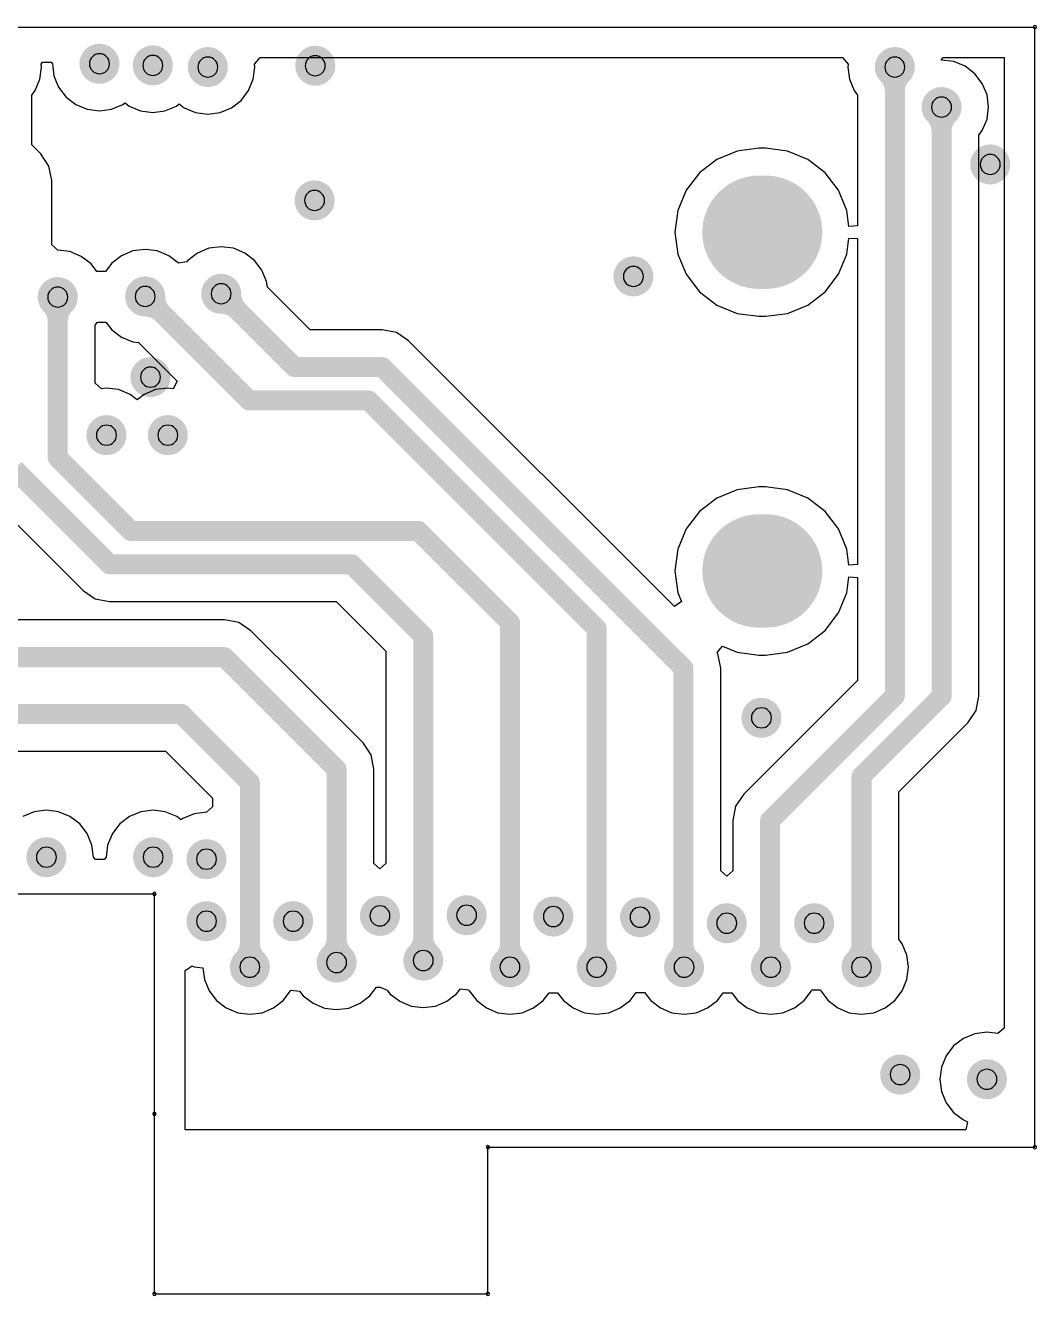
# Model space of a CAD drawing. Header units: inches. Extents: x 32166 to 66782, y 2386 to 7162.
# Drawn here: x 33131.7 to 33359.1, y 3077.3 to 3363 of the extents above; entities that cross this region are included whole.
import ezdxf

# ---------------------------------------------------------------- set-up
doc = ezdxf.new("R2010")
doc.units = ezdxf.units.IN
doc.header["$LTSCALE"] = 0.6431102362
doc.header["$MEASUREMENT"] = 0
for name, color, linetype in [('KEEPOUTLAYER', 6, 'CONTINUOUS'), ('MIDLAYER2', 76, 'CONTINUOUS'), ('MULTILAYER', 9, 'CONTINUOUS')]:
    doc.layers.add(name, color=color, linetype=linetype)

msp = doc.modelspace()

# ---------------------------------------------------------------- linework, layer by layer
at = {"layer": 'KEEPOUTLAYER'}
for p, q in [((32955.2505805763, 3362.669377531243), (33358.75057367633, 3362.669377531243)), ((33358.75057367633, 3110.669386231244), (33358.75057367633, 3362.669377531243)), ((32955.2505805763, 3167.669386531246), (33160.75058867627, 3167.669386531246)), ((33160.75058867627, 3118.169409331245), (33160.75058867627, 3167.669386531246)), ((33160.75058867627, 3077.669376031243), (33160.75058867627, 3118.169409331245)), ((33235.7505910762, 3110.669386231244), (33358.75057367633, 3110.669386231244)), ((33235.7505910762, 3077.669376031243), (33235.7505910762, 3110.669386231244)), ((33160.75058867627, 3077.669376031243), (33235.7505910762, 3077.669376031243))]:
    msp.add_line(p, q, dxfattribs=at)
for centre, radius, start, end in [((33358.75057367616, 3362.669377531243), 0.3749802000675118, 0, 180), ((33358.75057367616, 3362.669377531243), 0.3749802000675118, 0, 180), ((33358.75057367616, 3362.669377531243), 0.3749801999583724, 180, 0), ((33358.75057367616, 3362.669377531243), 0.3749801999583724, 180, 0), ((33160.75058867636, 3167.669386531246), 0.3749801999583724, 0, 180), ((33160.75058867636, 3167.669386531246), 0.3749801999583724, 0, 180), ((33160.75058867636, 3167.669386531246), 0.3749802000675118, 180, 0), ((33160.75058867636, 3167.669386531246), 0.3749802000675118, 180, 0), ((33160.75058867636, 3118.169409331245), 0.3749801999583724, 0, 180), ((33160.75058867636, 3118.169409331245), 0.3749801999583724, 0, 180), ((33160.75058867636, 3118.169409331245), 0.3749802000675118, 180, 0), ((33160.75058867636, 3118.169409331245), 0.3749802000675118, 180, 0), ((33235.75059107629, 3110.669386231244), 0.3749801999583724, 0, 180), ((33235.75059107629, 3110.669386231244), 0.3749801999583724, 0, 180), ((33235.75059107629, 3110.669386231244), 0.3749802000675118, 180, 0), ((33235.75059107629, 3110.669386231244), 0.3749802000675118, 180, 0), ((33358.75057367616, 3110.669386231244), 0.3749802000675118, 0, 180), ((33358.75057367616, 3110.669386231244), 0.3749802000675118, 0, 180), ((33358.75057367616, 3110.669386231244), 0.3749801999583724, 180, 0), ((33358.75057367616, 3110.669386231244), 0.3749801999583724, 180, 0), ((33160.75058867636, 3077.669376031243), 0.3749801999583724, 0, 180), ((33160.75058867636, 3077.669376031243), 0.3749801999583724, 0, 180), ((33160.75058867636, 3077.669376031243), 0.3749802000675118, 180, 0), ((33160.75058867636, 3077.669376031243), 0.3749802000675118, 180, 0), ((33235.75059107629, 3077.669376031243), 0.3749801999583724, 0, 180), ((33235.75059107629, 3077.669376031243), 0.3749801999583724, 0, 180), ((33235.75059107629, 3077.669376031243), 0.3749802000675118, 180, 0), ((33235.75059107629, 3077.669376031243), 0.3749802000675118, 180, 0)]:
    msp.add_arc(centre, radius, start, end, dxfattribs=at)
at = {"layer": 'MIDLAYER2'}
for p, q in [((33135.25052537623, 3354.354852631242), (33135.5934634763, 3354.74591103125)), ((33135.5934634763, 3354.74591103125), (33137.4985396763, 3354.74591103125)), ((33137.4985396763, 3354.74591103125), (33137.78486117624, 3354.419394031249)), ((33183.2504293762, 3354.354852631242), (33184.50651017625, 3355.787145931243)), ((33184.50651017625, 3355.787145931243), (33315.49347197628, 3355.787145931243)), ((33315.49347197628, 3355.787145931243), (33316.74955277624, 3354.354852631242)), ((33337.7506156763, 3355.37856153125), (33338.1089080763, 3355.787145931243)), ((33337.7506156763, 3355.259956231248), (33337.7506156763, 3355.37856153125)), ((33340.49160587627, 3354.899073031238), (33337.7506156763, 3355.259956231248)), ((33338.1089080763, 3355.787145931243), (33351.86834207625, 3355.787145931243)), ((33343.04586797635, 3353.841074131245), (33340.49160587627, 3354.899073031238)), ((33351.86834207625, 3355.787145931243), (33351.86834207625, 3137.488814431252)), ((33134.97993917632, 3350.927986231249), (33135.34082237622, 3353.66901453124)), ((33135.34082237622, 3353.66901453124), (33135.25052537623, 3354.354852631242)), ((33137.78486117624, 3354.419394031249), (33138.14574437623, 3351.678403831242)), ((33182.97984317628, 3350.927986231249), (33183.34072637636, 3353.66901453124)), ((33183.34072637636, 3353.66901453124), (33183.2504293762, 3354.354852631242)), ((33316.74955277624, 3354.354852631242), (33316.65925577634, 3353.66901453124)), ((33316.65925577634, 3353.66901453124), (33317.02013897633, 3350.927986231249)), ((33345.23924687626, 3352.158044731246), (33343.04586797635, 3353.841074131245)), ((33346.92227627627, 3349.964665831243), (33345.23924687626, 3352.158044731246)), ((33133.92194027625, 3348.373724131246), (33134.97993917632, 3350.927986231249)), ((33138.14574437623, 3351.678403831242), (33139.2037432763, 3349.124141731239)), ((33139.2037432763, 3349.124141731239), (33140.88677267622, 3346.930762831247)), ((33181.92184427621, 3348.373724131246), (33182.97984317628, 3350.927986231249)), ((33317.02013897633, 3350.927986231249), (33318.07813787631, 3348.373724131246)), ((33347.98027517634, 3347.410403731241), (33346.92227627627, 3349.964665831243)), ((33133.1618452763, 3347.383162231252), (33133.92194027625, 3348.373724131246)), ((33133.1618452763, 3336.153606331247), (33133.1618452763, 3347.383162231252)), ((33140.88677267622, 3346.930762831247), (33143.08015157622, 3345.247733431248)), ((33178.04543597629, 3344.497315831244), (33180.2388148762, 3346.180345231243)), ((33180.2388148762, 3346.180345231243), (33181.92184427621, 3348.373724131246)), ((33318.07813787631, 3348.373724131246), (33318.83899487621, 3347.382133531244)), ((33318.83899487621, 3347.382133531244), (33318.83899487621, 3317.947597531243)), ((33348.34115837624, 3344.669375431249), (33347.98027517634, 3347.410403731241)), ((33143.08015157622, 3345.247733431248), (33145.6344136763, 3344.189734531245)), ((33145.6344136763, 3344.189734531245), (33148.37544197629, 3343.828851331245)), ((33148.37544197629, 3343.828851331245), (33151.11647027628, 3344.189734531245)), ((33151.11647027628, 3344.189734531245), (33153.67073237636, 3345.247733431248)), ((33153.67073237636, 3345.247733431248), (33154.1311708762, 3345.601034731249)), ((33154.1311708762, 3345.601034731249), (33155.08016567624, 3344.872829431248)), ((33155.08016567624, 3344.872829431248), (33157.63442777632, 3343.814830531244)), ((33157.63442777632, 3343.814830531244), (33160.37545607631, 3343.453947331245)), ((33160.37545607631, 3343.453947331245), (33163.11648437622, 3343.814830531244)), ((33163.11648437622, 3343.814830531244), (33165.67074647629, 3344.872829431248)), ((33165.67074647629, 3344.872829431248), (33166.31810357625, 3345.369577231244)), ((33166.31810357625, 3345.369577231244), (33167.45485517623, 3344.497315831244)), ((33167.45485517623, 3344.497315831244), (33170.00911727631, 3343.439316931252)), ((33170.00911727631, 3343.439316931252), (33172.75014557622, 3343.078433731242)), ((33172.75014557622, 3343.078433731242), (33175.49117387621, 3343.439316931252)), ((33175.49117387621, 3343.439316931252), (33178.04543597629, 3344.497315831244)), ((33347.98027517634, 3341.928347131246), (33348.34115837624, 3344.669375431249)), ((33346.92227627627, 3339.374085031244), (33347.98027517634, 3341.928347131246)), ((33346.16218127633, 3338.38352313125), (33346.92227627627, 3339.374085031244)), ((33346.16218127633, 3212.112846031245), (33346.16218127633, 3338.38352313125)), ((33135.19851887627, 3334.116932731244), (33133.1618452763, 3336.153606331247)), ((33291.80411117628, 3334.779644131244), (33287.24296967626, 3332.890341331246)), ((33296.69885627637, 3335.424029431246), (33291.80411117628, 3334.779644131244)), ((33298.19885327626, 3335.424029431246), (33296.69885627637, 3335.424029431246)), ((33303.09359837625, 3334.779644131244), (33298.19885327626, 3335.424029431246)), ((33307.65473987627, 3332.890341331246), (33303.09359837625, 3334.779644131244)), ((33137.02190867627, 3331.388020231241), (33135.19851887627, 3334.116932731244)), ((33287.24296967626, 3332.890341331246), (33283.32621347627, 3329.884899031245)), ((33311.57149607626, 3329.884899031245), (33307.65473987627, 3332.890341331246)), ((33137.66221727634, 3328.169027431251), (33137.02190867627, 3331.388020231241)), ((33283.32621347627, 3329.884899031245), (33280.3207711763, 3325.968142831241)), ((33314.57693837632, 3325.968142831241), (33311.57149607626, 3329.884899031245)), ((33137.66221727634, 3313.683712231252), (33137.66221727634, 3328.169027431251)), ((33280.3207711763, 3325.968142831241), (33278.43146837627, 3321.407001331247)), ((33316.46624117626, 3321.407001331247), (33314.57693837632, 3325.968142831241)), ((33278.43146837627, 3321.407001331247), (33277.78708307625, 3316.512256231248)), ((33316.93807157632, 3317.823010531249), (33316.46624117626, 3321.407001331247)), ((33318.83899487621, 3317.947597531243), (33316.93807157632, 3317.823010531249)), ((33277.78708307625, 3316.512256231248), (33278.43146837627, 3311.61751113125)), ((33316.46624117626, 3311.61751113125), (33316.93807157632, 3315.201501931248)), ((33316.93807157632, 3315.201501931248), (33318.83899487621, 3315.076914931242)), ((33318.83899487621, 3315.076914931242), (33318.83899487621, 3241.74759753125)), ((33139.00063217626, 3312.509965531242), (33137.66221727634, 3313.683712231252)), ((33141.74162237622, 3312.149082331243), (33139.00063217626, 3312.509965531242)), ((33144.2958844763, 3311.091083431251), (33141.74162237622, 3312.149082331243)), ((33155.90956457628, 3312.29908203125), (33153.35530247629, 3311.241083131246)), ((33158.65059287627, 3312.659965231249), (33155.90956457628, 3312.29908203125)), ((33161.39162117626, 3312.29908203125), (33158.65059287627, 3312.659965231249)), ((33163.94588327625, 3311.241083131246), (33161.39162117626, 3312.29908203125)), ((33173.00911127627, 3312.898814131253), (33170.45484917628, 3311.84081523125)), ((33175.75013957626, 3313.259697331241), (33173.00911127627, 3312.898814131253)), ((33178.49116787625, 3312.898814131253), (33175.75013957626, 3313.259697331241)), ((33181.04542997633, 3311.84081523125), (33178.49116787625, 3312.898814131253)), ((33146.4892633763, 3309.408054031241), (33144.2958844763, 3311.091083431251)), ((33147.81552437631, 3307.679609431247), (33146.4892633763, 3309.408054031241)), ((33151.16192357628, 3309.558053731247), (33149.72056247628, 3307.679609431247)), ((33153.35530247629, 3311.241083131246), (33151.16192357628, 3309.558053731247)), ((33166.11670697634, 3309.575389231244), (33163.94588327625, 3311.241083131246)), ((33168.00536207633, 3309.824029831254), (33166.11670697634, 3309.575389231244)), ((33168.26147027636, 3310.15778583125), (33168.00536207633, 3309.824029831254)), ((33170.45484917628, 3311.84081523125), (33168.26147027636, 3310.15778583125)), ((33183.23880887625, 3310.15778583125), (33181.04542997633, 3311.84081523125)), ((33184.92183827626, 3307.964406931247), (33183.23880887625, 3310.15778583125)), ((33278.43146837627, 3311.61751113125), (33280.3207711763, 3307.056369631244)), ((33314.57693837632, 3307.056369631244), (33316.46624117626, 3311.61751113125)), ((33149.72056247628, 3307.679609431247), (33147.81552437631, 3307.679609431247)), ((33185.97983717624, 3305.410144831245), (33184.92183827626, 3307.964406931247)), ((33280.3207711763, 3307.056369631244), (33283.32621347627, 3303.13961343124)), ((33311.57149607626, 3303.13961343124), (33314.57693837632, 3307.056369631244)), ((33186.14282897629, 3304.172237731249), (33185.97983717624, 3305.410144831245)), ((33195.73408487628, 3294.580981831243), (33186.14282897629, 3304.172237731249)), ((33283.32621347627, 3303.13961343124), (33287.24296967626, 3300.134171131251)), ((33307.65473987627, 3300.134171131251), (33311.57149607626, 3303.13961343124)), ((33287.24296967626, 3300.134171131251), (33291.80411117628, 3298.244868331252)), ((33291.80411117628, 3298.244868331252), (33296.69885627637, 3297.60048303125)), ((33296.69885627637, 3297.60048303125), (33298.19885327626, 3297.60048303125)), ((33298.19885327626, 3297.60048303125), (33303.09359837625, 3298.244868331252)), ((33303.09359837625, 3298.244868331252), (33307.65473987627, 3300.134171131251)), ((33147.41219777628, 3295.633532431244), (33147.93062447631, 3296.309159731247)), ((33147.41219777628, 3282.570490231245), (33147.41219777628, 3295.633532431244)), ((33147.93062447631, 3296.309159731247), (33149.83566257628, 3296.309159731247)), ((33149.83566257628, 3296.309159731247), (33151.16192357628, 3294.580715131242)), ((33151.16192357628, 3294.580715131242), (33153.35530247629, 3292.897685731243)), ((33153.35530247629, 3292.897685731243), (33155.90956457628, 3291.83968683125)), ((33155.90956457628, 3291.83968683125), (33157.14747167625, 3291.67669503125)), ((33211.96369427619, 3294.580981831243), (33195.73408487628, 3294.580981831243)), ((33215.18268707624, 3293.940673231244), (33211.96369427619, 3294.580981831243)), ((33217.91159957626, 3292.117283431251), (33215.18268707624, 3293.940673231244)), ((33277.68032687631, 3232.348556131246), (33217.91159957626, 3292.117283431251)), ((33157.14747167625, 3291.67669503125), (33165.81705047623, 3283.007116231251)), ((33148.8444910763, 3281.314409431254), (33147.41219777628, 3282.570490231245)), ((33149.95053407628, 3281.46002763125), (33148.8444910763, 3281.314409431254)), ((33152.69156237627, 3281.09914443124), (33149.95053407628, 3281.46002763125)), ((33155.24582447626, 3280.041145531248), (33152.69156237627, 3281.09914443124)), ((33161.00913527628, 3281.09887773125), (33158.45487317628, 3280.040878831247)), ((33163.75016357635, 3281.45976093125), (33161.00913527628, 3281.09887773125)), ((33164.97446897622, 3281.298559831243), (33163.75016357635, 3281.45976093125)), ((33165.81705047623, 3283.007116231251), (33164.97446897622, 3281.298559831243)), ((33156.85052027631, 3278.809829731248), (33155.24582447626, 3280.041145531248)), ((33158.45487317628, 3280.040878831247), (33156.85052027631, 3278.809829731248)), ((33291.80411117628, 3258.57964413125), (33287.24296967626, 3256.690341331241)), ((33296.69885627637, 3259.224029431241), (33291.80411117628, 3258.57964413125)), ((33298.19885327626, 3259.224029431241), (33296.69885627637, 3259.224029431241)), ((33303.09359837625, 3258.57964413125), (33298.19885327626, 3259.224029431241)), ((33307.65473987627, 3256.690341331241), (33303.09359837625, 3258.57964413125)), ((33123.30270827622, 3257.27144253125), (33144.69368657626, 3235.880464231241)), ((33287.24296967626, 3256.690341331241), (33283.32621347627, 3253.684899031252)), ((33311.57149607626, 3253.684899031252), (33307.65473987627, 3256.690341331241)), ((33283.32621347627, 3253.684899031252), (33280.3207711763, 3249.768142831248)), ((33314.57693837632, 3249.768142831248), (33311.57149607626, 3253.684899031252)), ((33280.3207711763, 3249.768142831248), (33278.43146837627, 3245.207001331253)), ((33316.46624117626, 3245.207001331253), (33314.57693837632, 3249.768142831248)), ((33278.43146837627, 3245.207001331253), (33277.78708307625, 3240.312256231244)), ((33316.93807157632, 3241.623010531244), (33316.46624117626, 3245.207001331253)), ((33318.83899487621, 3241.74759753125), (33316.93807157632, 3241.623010531244)), ((33277.78708307625, 3240.312256231244), (33278.43146837627, 3235.417511131245)), ((33316.46624117626, 3235.417511131245), (33316.93807157632, 3239.001501931243)), ((33316.93807157632, 3239.001501931243), (33318.83899487621, 3238.876914931248)), ((33318.83899487621, 3238.876914931248), (33318.83899487621, 3215.703618631249)), ((33144.69368657626, 3235.880464231241), (33147.42259907629, 3234.057074431248)), ((33278.43146837627, 3235.417511131245), (33279.26429627623, 3233.406936031248)), ((33314.57693837632, 3230.85636963125), (33316.46624117626, 3235.417511131245)), ((33147.42259907629, 3234.057074431248), (33150.64159187624, 3233.416765831249)), ((33150.64159187624, 3233.416765831249), (33201.60693317628, 3233.416765831249)), ((33201.60693317628, 3233.416765831249), (33212.78897837624, 3222.23472063125)), ((33279.26429627623, 3233.406936031248), (33277.68032687631, 3232.348556131246)), ((33176.50059527632, 3229.330998031246), (33049.48479647628, 3229.330998031246)), ((33179.71958807619, 3228.690689431247), (33176.50059527632, 3229.330998031246)), ((33311.57149607626, 3226.939613431246), (33314.57693837632, 3230.85636963125)), ((33182.44850057622, 3226.867299631243), (33179.71958807619, 3228.690689431247)), ((33193.96784507619, 3215.347955131247), (33182.44850057622, 3226.867299631243)), ((33307.65473987627, 3223.934171131246), (33311.57149607626, 3226.939613431246)), ((33287.27352587634, 3221.948322931245), (33288.48205787624, 3223.420926031251)), ((33288.48205787624, 3223.420926031251), (33291.80411117628, 3222.044868331248)), ((33303.09359837625, 3222.044868331248), (33307.65473987627, 3223.934171131246)), ((33212.78897837624, 3222.23472063125), (33212.78897837624, 3174.483723931249)), ((33287.47187447626, 3221.651485831246), (33287.27352587634, 3221.948322931245)), ((33288.11218307623, 3218.432493031245), (33287.47187447626, 3221.651485831246)), ((33291.80411117628, 3222.044868331248), (33296.69885627637, 3221.400483031246)), ((33296.69885627637, 3221.400483031246), (33298.19885327626, 3221.400483031246)), ((33298.19885327626, 3221.400483031246), (33303.09359837625, 3222.044868331248)), ((33288.11218307623, 3172.833689131248), (33288.11218307623, 3218.432493031245)), ((33207.64848827628, 3201.667311931245), (33193.96784507619, 3215.347955131247)), ((33318.83899487621, 3215.703618631249), (33293.25263507626, 3190.117258831249)), ((33345.52187267635, 3208.893853231244), (33346.16218127633, 3212.112846031245)), ((33328.16145527621, 3190.627913131249), (33343.69848287626, 3206.164940731252)), ((33343.69848287626, 3206.164940731252), (33345.52187267635, 3208.893853231244)), ((33209.47187807629, 3198.938399431243), (33207.64848827628, 3201.667311931245)), ((33033.25053887624, 3199.757816131243), (33163.26633167624, 3199.757816131243)), ((33163.26633167624, 3199.757816131243), (33173.78894207632, 3189.235205731244)), ((33210.11218667626, 3195.719406631253), (33209.47187807629, 3198.938399431243)), ((33210.11218667626, 3174.483762031245), (33210.11218667626, 3195.719406631253)), ((33173.78894207632, 3189.235205731244), (33173.78894207632, 3187.234041331243)), ((33293.25263507626, 3190.117258831249), (33291.42924527634, 3187.388346331247)), ((33328.16145527621, 3157.455271831246), (33328.16145527621, 3190.627913131249)), ((33133.70918987624, 3186.149067631241), (33131.15492777633, 3185.091068731248)), ((33136.45021817623, 3186.509950831251), (33133.70918987624, 3186.149067631241)), ((33139.19124647631, 3186.149067631241), (33136.45021817623, 3186.509950831251)), ((33141.7455085763, 3185.091068731248), (33139.19124647631, 3186.149067631241)), ((33157.70914187631, 3186.149067631241), (33155.15487977623, 3185.091068731248)), ((33160.4501701763, 3186.509950831251), (33157.70914187631, 3186.149067631241)), ((33163.1911984762, 3186.149067631241), (33160.4501701763, 3186.509950831251)), ((33165.74546057628, 3185.091068731248), (33163.1911984762, 3186.149067631241)), ((33173.78894207632, 3187.234041331243), (33172.45010807626, 3186.059951731253)), ((33291.42924527634, 3187.388346331247), (33290.78893667619, 3184.169353531246)), ((33143.9388874763, 3183.408039331249), (33141.7455085763, 3185.091068731248)), ((33145.62191687631, 3181.214660431246), (33143.9388874763, 3183.408039331249)), ((33152.96150087631, 3183.408039331249), (33151.2784714763, 3181.214660431246)), ((33155.15487977623, 3185.091068731248), (33152.96150087631, 3183.408039331249)), ((33166.74337577627, 3184.325334931245), (33165.74546057628, 3185.091068731248)), ((33167.15485577622, 3184.641069631251), (33166.74337577627, 3184.325334931245)), ((33169.7091178763, 3185.699068531243), (33167.15485577622, 3184.641069631251)), ((33172.45010807626, 3186.059951731253), (33169.7091178763, 3185.699068531243)), ((33290.78893667619, 3184.169353531246), (33290.78893667619, 3172.833612931247)), ((33146.67991577629, 3178.660398331243), (33145.62191687631, 3181.214660431246)), ((33151.2784714763, 3181.214660431246), (33150.22047257623, 3178.660398331243)), ((33147.04079897628, 3175.919408131247), (33146.67991577629, 3178.660398331243)), ((33150.22047257623, 3178.660398331243), (33149.85958937625, 3175.919408131247)), ((33147.49765607627, 3175.398428731251), (33147.04079897628, 3175.919408131247)), ((33149.40273227626, 3175.398428731251), (33147.49765607627, 3175.398428731251)), ((33149.85958937625, 3175.919408131247), (33149.40273227626, 3175.398428731251)), ((33211.45060157627, 3173.310015331246), (33210.11218667626, 3174.483762031245)), ((33212.78897837624, 3174.483723931249), (33211.45060157627, 3173.310015331246)), ((33289.45059797624, 3171.65994243125), (33288.11218307623, 3172.833689131248)), ((33290.78893667619, 3172.833612931247), (33289.45059797624, 3171.65994243125)), ((33328.92155027625, 3156.464709931241), (33328.16145527621, 3157.455271831246)), ((33329.97954917631, 3153.910447831249), (33328.92155027625, 3156.464709931241)), ((33330.3404323763, 3151.169419531247), (33329.97954917631, 3153.910447831249)), ((33167.63282027627, 3150.43542303124), (33169.21678967628, 3151.493802931253)), ((33167.63282027627, 3114.551623831247), (33167.63282027627, 3150.43542303124)), ((33169.21678967628, 3151.493802931253), (33169.70953697626, 3151.289701231255)), ((33169.70953697626, 3151.289701231255), (33171.62733857633, 3151.037212531248)), ((33171.62733857633, 3151.037212531248), (33171.97081007627, 3148.428353131249)), ((33329.97954917631, 3148.428391231244), (33330.3404323763, 3151.169419531247)), ((33171.97081007627, 3148.428353131249), (33173.02880897634, 3145.874091031246)), ((33209.18925227629, 3144.730710031256), (33210.67069457625, 3146.661389431241)), ((33210.67069457625, 3146.661389431241), (33211.50649427631, 3146.661389431241)), ((33211.50649427631, 3146.661389431241), (33213.07389017627, 3146.012165431252)), ((33228.68921327634, 3145.180709131253), (33229.5601792763, 3146.315784331246)), ((33229.5601792763, 3146.315784331246), (33231.44891057626, 3146.06710563124)), ((33328.92155027625, 3145.874129131242), (33329.97954917631, 3148.428391231244)), ((33173.02880897634, 3145.874091031246), (33174.71183837626, 3143.680712131243)), ((33174.71183837626, 3143.680712131243), (33176.90521727627, 3141.997682731244)), ((33187.49579807632, 3141.997682731244), (33189.68917697624, 3143.680712131243)), ((33189.68917697624, 3143.680712131243), (33191.37216827631, 3145.874052931251)), ((33191.37216827631, 3145.874052931251), (33191.37220637625, 3145.874014831244)), ((33191.37220637625, 3145.874091031246), (33191.48761127629, 3145.978866031246)), ((33191.37220637625, 3145.874014831244), (33191.37220637625, 3145.874091031246)), ((33191.48761127629, 3145.978866031246), (33193.38499127627, 3145.80836853125)), ((33193.38499127627, 3145.80836853125), (33194.21191367631, 3144.730710031256)), ((33194.21191367631, 3144.730710031256), (33196.40529257623, 3143.047680631245)), ((33206.99587337628, 3143.047680631245), (33209.18925227629, 3144.730710031256)), ((33213.07389017627, 3146.012165431252), (33213.71187467628, 3145.180709131253)), ((33213.71187467628, 3145.180709131253), (33215.90525357619, 3143.497679731243)), ((33215.90525357619, 3143.497679731243), (33218.45951567627, 3142.439680831239)), ((33223.94157227634, 3142.439680831239), (33226.49583437625, 3143.497679731243)), ((33226.49583437625, 3143.497679731243), (33228.68921327634, 3145.180709131253)), ((33231.44891057626, 3146.06710563124), (33231.52884437626, 3145.874091031246)), ((33231.52884437626, 3145.874091031246), (33233.21187377627, 3143.680712131243)), ((33233.21187377627, 3143.680712131243), (33235.40525267628, 3141.997682731244)), ((33245.99583347624, 3141.997682731244), (33248.18921237633, 3143.680712131243)), ((33248.18921237633, 3143.680712131243), (33249.49809977624, 3145.386487231246)), ((33249.49809977624, 3145.386487231246), (33251.40309977627, 3145.386487231246)), ((33251.40309977627, 3145.386487231246), (33252.71198717626, 3143.680712131243)), ((33252.71198717626, 3143.680712131243), (33254.90536607627, 3141.997682731244)), ((33265.49594687623, 3141.997682731244), (33267.68932577632, 3143.680712131243)), ((33267.68932577632, 3143.680712131243), (33269.07307967633, 3145.484061331246)), ((33269.07307967633, 3145.484061331246), (33270.9781177763, 3145.484061331246)), ((33270.9781177763, 3145.484061331246), (33272.36187167631, 3143.680712131243)), ((33272.36187167631, 3143.680712131243), (33274.55525057622, 3141.997682731244)), ((33285.14583137628, 3141.997682731244), (33287.33921027628, 3143.680712131243)), ((33287.33921027628, 3143.680712131243), (33288.64802147631, 3145.386411031244)), ((33288.64802147631, 3145.386411031244), (33290.55305957628, 3145.386411031244)), ((33290.55305957628, 3145.386411031244), (33291.8618707763, 3143.680712131243)), ((33291.8618707763, 3143.680712131243), (33294.05524967622, 3141.997682731244)), ((33304.64583047627, 3141.997682731244), (33306.83920937627, 3143.680712131243)), ((33306.83920937627, 3143.680712131243), (33308.5222387762, 3145.874091031246)), ((33308.5222387762, 3145.874091031246), (33308.5976767762, 3146.056247131253)), ((33308.5976767762, 3146.056247131253), (33310.50271487625, 3146.056247131253)), ((33310.50271487625, 3146.056247131253), (33310.57815287625, 3145.874129131242)), ((33310.57815287625, 3145.874129131242), (33312.26118227626, 3143.680750231249)), ((33312.26118227626, 3143.680750231249), (33314.45456117627, 3141.99772083125)), ((33325.04514197623, 3141.99772083125), (33327.23852087632, 3143.680750231249)), ((33327.23852087632, 3143.680750231249), (33328.92155027625, 3145.874129131242)), ((33176.90521727627, 3141.997682731244), (33179.45947937617, 3140.939683831251)), ((33179.45947937617, 3140.939683831251), (33182.20050767625, 3140.578800631241)), ((33182.20050767625, 3140.578800631241), (33184.94153597624, 3140.939683831251)), ((33184.94153597624, 3140.939683831251), (33187.49579807632, 3141.997682731244)), ((33196.40529257623, 3143.047680631245), (33198.95955467631, 3141.989681731242)), ((33198.95955467631, 3141.989681731242), (33201.7005829763, 3141.628798531243)), ((33201.7005829763, 3141.628798531243), (33204.4416112762, 3141.989681731242)), ((33204.4416112762, 3141.989681731242), (33206.99587337628, 3143.047680631245)), ((33218.45951567627, 3142.439680831239), (33221.20054397627, 3142.078797631251)), ((33221.20054397627, 3142.078797631251), (33223.94157227634, 3142.439680831239)), ((33235.40525267628, 3141.997682731244), (33237.95951477627, 3140.939683831251)), ((33237.95951477627, 3140.939683831251), (33240.70054307617, 3140.578800631241)), ((33240.70054307617, 3140.578800631241), (33243.44157137625, 3140.939683831251)), ((33243.44157137625, 3140.939683831251), (33245.99583347624, 3141.997682731244)), ((33254.90536607627, 3141.997682731244), (33257.45962817626, 3140.939683831251)), ((33257.45962817626, 3140.939683831251), (33260.20065647634, 3140.578800631241)), ((33260.20065647634, 3140.578800631241), (33262.94168477624, 3140.939683831251)), ((33262.94168477624, 3140.939683831251), (33265.49594687623, 3141.997682731244)), ((33274.55525057622, 3141.997682731244), (33277.1095126763, 3140.939683831251)), ((33277.1095126763, 3140.939683831251), (33279.85054097629, 3140.578800631241)), ((33279.85054097629, 3140.578800631241), (33282.5915692762, 3140.939683831251)), ((33282.5915692762, 3140.939683831251), (33285.14583137628, 3141.997682731244)), ((33294.05524967622, 3141.997682731244), (33296.6095117763, 3140.939683831251)), ((33296.6095117763, 3140.939683831251), (33299.35054007629, 3140.578800631241)), ((33299.35054007629, 3140.578800631241), (33302.09156837637, 3140.939683831251)), ((33302.09156837637, 3140.939683831251), (33304.64583047627, 3141.997682731244)), ((33314.45456117627, 3141.99772083125), (33317.00882327626, 3140.939721931247)), ((33317.00882327626, 3140.939721931247), (33319.74985157625, 3140.578838731248)), ((33319.74985157625, 3140.578838731248), (33322.49087987624, 3140.939721931247)), ((33322.49087987624, 3140.939721931247), (33325.04514197623, 3141.99772083125)), ((33342.65530487624, 3135.141092431249), (33340.46192597632, 3133.45806303125)), ((33345.20956697631, 3136.199091331253), (33342.65530487624, 3135.141092431249)), ((33347.95059527631, 3136.559974531241), (33345.20956697631, 3136.199091331253)), ((33350.43604877622, 3136.23273363125), (33347.95059527631, 3136.559974531241)), ((33351.86834207625, 3137.488814431252), (33350.43604877622, 3136.23273363125)), ((33340.46192597632, 3133.45806303125), (33338.77889657631, 3131.264684131247)), ((33338.77889657631, 3131.264684131247), (33337.72089767624, 3128.710422031245)), ((33337.72089767624, 3128.710422031245), (33337.36001447625, 3125.969393731242)), ((33337.36001447625, 3125.969393731242), (33337.72089767624, 3123.22836543125)), ((33337.72089767624, 3123.22836543125), (33338.77889657631, 3120.674103331248)), ((33338.77889657631, 3120.674103331248), (33340.46192597632, 3118.480724431245)), ((33340.46192597632, 3118.480724431245), (33342.65530487624, 3116.797695031246)), ((33342.65530487624, 3116.797695031246), (33343.56707597625, 3116.420047831247)), ((33343.56707597625, 3116.420047831247), (33343.19544857626, 3114.551623831247)), ((33343.19544857626, 3114.551623831247), (33167.63282027627, 3114.551623831247))]:
    msp.add_line(p, q, dxfattribs=at)
for points, const_width in [([(33146.12544647633, 3354.419432131255, 1), (33150.62543747626, 3354.419432131255, 1)], 4.499991), ([(33158.12546057626, 3354.044528131244, 1), (33162.62545157628, 3354.044528131244, 1)], 4.499991), ([(33170.50015007625, 3353.66901453124, 1), (33175.00014107627, 3353.66901453124, 1)], 4.499991), ([(33194.6505970763, 3353.96939493124, 1), (33199.15058807623, 3353.96939493124, 1)], 4.499991), ([(33324.99984107626, 3353.66901453124, 1), (33329.49983207628, 3353.66901453124, 1)], 4.499991), ([(33326.12561987625, 3353.668252531244, 1), (33328.37557727627, 3353.668252531244, 1)], 2.2499955), ([(33324.53387807626, 3352.078034731248, 1), (33326.78383547629, 3352.078034731248, 1)], 2.2499955), ([(33327.71583767633, 3352.078034731248, 1), (33329.96579507627, 3352.078034731248, 1)], 2.2499955), ([(33326.12561987625, 3348.238888231246, 1), (33328.37557727627, 3348.238888231246, 1)], 2.2499955), ([(33326.12561987625, 3348.235192531241, 1), (33328.37557727627, 3348.235192531241, 1)], 2.2499955), ([(33335.50058207631, 3344.669375431249, 1), (33340.00057307624, 3344.669375431249, 1)], 4.499991), ([(33336.62559887626, 3344.669375431249, 1), (33338.87555627629, 3344.669375431249, 1)], 2.2499955), ([(33335.03461907623, 3343.078395631246, 1), (33337.28457647634, 3343.078395631246, 1)], 2.2499955), ([(33338.21657867621, 3343.078395631246, 1), (33340.46653607624, 3343.078395631246, 1)], 2.2499955), ([(33336.62559887626, 3339.237420331245, 1), (33338.87555627629, 3339.237420331245, 1)], 2.2499955), ([(33336.62559887626, 3339.237420331245, 1), (33338.87555627629, 3339.237420331245, 1)], 2.2499955), ([(33346.45059827624, 3331.769401231251, 1), (33350.95058927635, 3331.769401231251, 1)], 4.499991), ([(33296.69885627637, 3310.137249931244, 1), (33296.69885627637, 3322.887262531242, 1)], 12.7499745), ([(33298.19885327626, 3310.137249931244, 1), (33298.19885327626, 3322.887262531242, 1)], 12.7499745), ([(33194.50059737634, 3323.669379331246, 1), (33199.00058837627, 3323.669379331246, 1)], 4.499991), ([(33266.20060637622, 3306.569375431247, 1), (33270.70059737632, 3306.569375431247, 1)], 4.499991), ([(33136.75059857635, 3301.919384731244, 1), (33141.25058957628, 3301.919384731244, 1)], 4.499991), ([(33156.40059737631, 3302.06938443125, 1), (33160.90058837624, 3302.06938443125, 1)], 4.499991), ([(33173.50014407629, 3302.669116531253, 1), (33178.00013507631, 3302.669116531253, 1)], 4.499991), ([(33137.8756153763, 3301.919384731244, 1), (33140.12557277633, 3301.919384731244, 1)], 2.2499955), ([(33157.52561417626, 3302.06938443125, 1), (33159.77557157628, 3302.06938443125, 1)], 2.2499955), ([(33159.77560967622, 3302.06938443125, 1), (33162.02556707625, 3302.06938443125, 1)], 2.2499955), ([(33174.62516087633, 3302.669116531253, 1), (33176.87511827627, 3302.669116531253, 1)], 2.2499955), ([(33176.8751563763, 3302.669116531253, 1), (33179.12511377624, 3302.669116531253, 1)], 2.2499955), ([(33136.28463557627, 3300.328404931241, 1), (33138.5345929762, 3300.328404931241, 1)], 2.2499955), ([(33139.46659517625, 3300.328404931241, 1), (33141.71655257619, 3300.328404931241, 1)], 2.2499955), ([(33157.52561417626, 3299.819388931241, 1), (33159.77557157628, 3299.819388931241, 1)], 2.2499955), ([(33161.36658947626, 3298.228409131249, 1), (33163.61654687628, 3298.228409131249, 1)], 2.2499955), ([(33161.36658947626, 3298.228409131249, 1), (33163.61654687628, 3298.228409131249, 1)], 2.2499955), ([(33174.62516087633, 3300.419121031244, 1), (33176.87511827627, 3300.419121031244, 1)], 2.2499955), ([(33178.46613617625, 3298.828141231241, 1), (33180.71609357636, 3298.828141231241, 1)], 2.2499955), ([(33178.46613617625, 3298.828141231241, 1), (33180.71609357636, 3298.828141231241, 1)], 2.2499955), ([(33137.8756153763, 3296.48742963125, 1), (33140.12557277633, 3296.48742963125, 1)], 2.2499955), ([(33137.8756153763, 3296.48742963125, 1), (33140.12557277633, 3296.48742963125, 1)], 2.2499955), ([(33157.60059497618, 3283.919382631249, 1), (33162.10058597629, 3283.919382631249, 1)], 4.499991), ([(33191.12489927626, 3286.169378131248, 1), (33193.37485667629, 3286.169378131248, 1)], 2.2499955), ([(33191.12489927626, 3286.169378131248, 1), (33193.37485667629, 3286.169378131248, 1)], 2.2499955), ([(33210.83871557618, 3286.169378131248, 1), (33213.08867297629, 3286.169378131248, 1)], 2.2499955), ([(33210.83871557618, 3286.169378131248, 1), (33213.08867297629, 3286.169378131248, 1)], 2.2499955), ([(33180.92560547633, 3278.669393131253, 1), (33183.17556287627, 3278.669393131253, 1)], 2.2499955), ([(33180.92560547633, 3278.669393131253, 1), (33183.17556287627, 3278.669393131253, 1)], 2.2499955), ([(33207.73215587626, 3278.669393131253, 1), (33209.98211327619, 3278.669393131253, 1)], 2.2499955), ([(33207.73215587626, 3278.669393131253, 1), (33209.98211327619, 3278.669393131253, 1)], 2.2499955), ([(33147.70053857622, 3270.869446831251, 1), (33152.20052957633, 3270.869446831251, 1)], 4.499991), ([(33161.50016807621, 3270.86918013124, 1), (33166.00015907632, 3270.86918013124, 1)], 4.499991), ([(33137.8756153763, 3265.769380831249, 1), (33140.12557277633, 3265.769380831249, 1)], 2.2499955), ([(33137.8756153763, 3265.769380831249, 1), (33140.12557277633, 3265.769380831249, 1)], 2.2499955), ([(33296.69885627637, 3233.93724993125, 1), (33296.69885627637, 3246.687262531248, 1)], 12.7499745), ([(33298.19885327626, 3233.93724993125, 1), (33298.19885327626, 3246.687262531248, 1)], 12.7499745), ([(33154.3166416762, 3249.32835453125, 1), (33156.56659907623, 3249.32835453125, 1)], 2.2499955), ([(33154.3166416762, 3249.32835453125, 1), (33156.56659907623, 3249.32835453125, 1)], 2.2499955), ([(33218.96613137621, 3249.32835453125, 1), (33221.21608877624, 3249.32835453125, 1)], 2.2499955), ([(33218.96613137621, 3249.32835453125, 1), (33221.21608877624, 3249.32835453125, 1)], 2.2499955), ([(33149.51661317623, 3241.828369531244, 1), (33151.76657057626, 3241.828369531244, 1)], 2.2499955), ([(33149.51661317623, 3241.828369531244, 1), (33151.76657057626, 3241.828369531244, 1)], 2.2499955), ([(33203.96616137627, 3241.828369531244, 1), (33206.2161187762, 3241.828369531244, 1)], 2.2499955), ([(33203.96616137627, 3241.828369531244, 1), (33206.2161187762, 3241.828369531244, 1)], 2.2499955), ([(33239.57556437625, 3228.718921531248, 1), (33241.82552177636, 3228.718921531248, 1)], 2.2499955), ([(33239.57556437625, 3228.718921531248, 1), (33241.82552177636, 3228.718921531248, 1)], 2.2499955), ([(33259.07567777624, 3227.32587123124, 1), (33261.32563517635, 3227.32587123124, 1)], 2.2499955), ([(33259.07567777624, 3227.32587123124, 1), (33261.32563517635, 3227.32587123124, 1)], 2.2499955), ([(33220.07560337628, 3225.71892753125, 1), (33222.32556077622, 3225.71892753125, 1)], 2.2499955), ([(33220.07560337628, 3225.71892753125, 1), (33222.32556077622, 3225.71892753125, 1)], 2.2499955), ([(33175.37561657631, 3220.919394331251, 1), (33177.62557397625, 3220.919394331251, 1)], 2.2499955), ([(33175.37561657631, 3220.919394331251, 1), (33177.62557397625, 3220.919394331251, 1)], 2.2499955), ([(33278.57560067626, 3218.432493031245, 1), (33280.82555807629, 3218.432493031245, 1)], 2.2499955), ([(33278.57560067626, 3218.432493031245, 1), (33280.82555807629, 3218.432493031245, 1)], 2.2499955), ([(33326.12561987625, 3212.219411731248, 1), (33328.37557727627, 3212.219411731248, 1)], 2.2499955), ([(33326.12561987625, 3212.219411731248, 1), (33328.37557727627, 3212.219411731248, 1)], 2.2499955), ([(33336.62559887626, 3212.112846031245, 1), (33338.87555627629, 3212.112846031245, 1)], 2.2499955), ([(33336.62559887626, 3212.112846031245, 1), (33338.87555627629, 3212.112846031245, 1)], 2.2499955), ([(33165.62555987632, 3208.169419831249, 1), (33167.87551727625, 3208.169419831249, 1)], 2.2499955), ([(33165.62555987632, 3208.169419831249, 1), (33167.87551727625, 3208.169419831249, 1)], 2.2499955), ([(33295.00058687626, 3207.269421631243, 1), (33299.50057787628, 3207.269421631243, 1)], 4.499991), ([(33200.57560427629, 3195.719406631253, 1), (33202.82556167631, 3195.719406631253, 1)], 2.2499955), ([(33200.57560427629, 3195.719406631253, 1), (33202.82556167631, 3195.719406631253, 1)], 2.2499955), ([(33181.07556707635, 3192.719412631244, 1), (33183.32552447629, 3192.719412631244, 1)], 2.2499955), ([(33181.07556707635, 3192.719412631244, 1), (33183.32552447629, 3192.719412631244, 1)], 2.2499955), ([(33318.62487287624, 3194.11212003125, 1), (33320.87483027626, 3194.11212003125, 1)], 2.2499955), ([(33318.62487287624, 3194.11212003125, 1), (33320.87483027626, 3194.11212003125, 1)], 2.2499955), ([(33298.07556167623, 3184.169353531246, 1), (33300.32551907625, 3184.169353531246, 1)], 2.2499955), ([(33298.07556167623, 3184.169353531246, 1), (33300.32551907625, 3184.169353531246, 1)], 2.2499955), ([(33134.20022267626, 3175.919370031241, 1), (33138.70021367619, 3175.919370031241, 1)], 4.499991), ([(33158.20017467633, 3175.919370031241, 1), (33162.70016567627, 3175.919370031241, 1)], 4.499991), ([(33170.20015067624, 3175.469370931243, 1), (33174.70014167626, 3175.469370931243, 1)], 4.499991), ([(33209.2006060763, 3162.719396431252, 1), (33213.70059707623, 3162.719396431252, 1)], 4.499991), ([(33228.70060517629, 3162.869396131247, 1), (33233.20059617623, 3162.869396131247, 1)], 4.499991), ([(33248.2006042762, 3162.569396731245, 1), (33252.70059527631, 3162.569396731245, 1)], 4.499991), ([(33267.70060337628, 3162.41939703125, 1), (33272.2005943763, 3162.41939703125, 1)], 4.499991), ([(33170.2005697762, 3161.519398831244, 1), (33174.70056077631, 3161.519398831244, 1)], 4.499991), ([(33189.70060697631, 3161.519398831244, 1), (33194.20059797624, 3161.519398831244, 1)], 4.499991), ([(33287.20060247627, 3161.069323531245, 1), (33291.70059347621, 3161.069323531245, 1)], 4.499991), ([(33306.85052507626, 3161.069323531245, 1), (33311.35051607628, 3161.069323531245, 1)], 4.499991), ([(33181.07556707635, 3156.601450831253, 1), (33183.32552447629, 3156.601450831253, 1)], 2.2499955), ([(33181.07556707635, 3156.601260331243, 1), (33183.32552447629, 3156.601260331243, 1)], 2.2499955), ([(33200.57560427629, 3157.651334431246, 1), (33202.82556167631, 3157.651334431246, 1)], 2.2499955), ([(33200.57560427629, 3157.651334431246, 1), (33202.82556167631, 3157.651334431246, 1)], 2.2499955), ([(33220.07560337628, 3158.101447831252, 1), (33222.32556077622, 3158.101447831252, 1)], 2.2499955), ([(33220.07560337628, 3158.101257331253, 1), (33222.32556077622, 3158.101257331253, 1)], 2.2499955), ([(33239.57556437625, 3156.601336531245, 1), (33241.82552177636, 3156.601336531245, 1)], 2.2499955), ([(33239.57556437625, 3156.601336531245, 1), (33241.82552177636, 3156.601336531245, 1)], 2.2499955), ([(33259.07567777624, 3156.601336531245, 1), (33261.32563517635, 3156.601336531245, 1)], 2.2499955), ([(33259.07567777624, 3156.601336531245, 1), (33261.32563517635, 3156.601336531245, 1)], 2.2499955), ([(33278.57560067626, 3156.601450831253, 1), (33280.82555807629, 3156.601450831253, 1)], 2.2499955), ([(33278.57560067626, 3156.601260331243, 1), (33280.82555807629, 3156.601260331243, 1)], 2.2499955), ([(33298.07556167623, 3156.601336531245, 1), (33300.32551907625, 3156.601336531245, 1)], 2.2499955), ([(33298.07556167623, 3156.601336531245, 1), (33300.32551907625, 3156.601336531245, 1)], 2.2499955), ([(33318.62487287624, 3156.60137463124, 1), (33320.87483027626, 3156.60137463124, 1)], 2.2499955), ([(33318.62487287624, 3156.60137463124, 1), (33320.87483027626, 3156.60137463124, 1)], 2.2499955), ([(33179.95051217628, 3151.16938143124, 1), (33184.4505031763, 3151.16938143124, 1)], 4.499991), ([(33179.4845491762, 3152.760361231243, 1), (33181.73450657623, 3152.760361231243, 1)], 2.2499955), ([(33182.66650877627, 3152.760361231243, 1), (33184.91646617621, 3152.760361231243, 1)], 2.2499955), ([(33199.45058747633, 3152.219379331253, 1), (33203.95057847627, 3152.219379331253, 1)], 4.499991), ([(33198.98462447625, 3153.810359131245, 1), (33201.23458187628, 3153.810359131245, 1)], 2.2499955), ([(33202.16658407624, 3153.810359131245, 1), (33204.41654147617, 3153.810359131245, 1)], 2.2499955), ([(33218.95054847621, 3152.66937843125, 1), (33223.45053947623, 3152.66937843125, 1)], 4.499991), ([(33218.4845854763, 3154.260358231242, 1), (33220.73454287633, 3154.260358231242, 1)], 2.2499955), ([(33220.07556527625, 3152.66937843125, 1), (33222.32552267619, 3152.66937843125, 1)], 2.2499955), ([(33220.07560337628, 3152.669416531246, 1), (33222.32556077622, 3152.669416531246, 1)], 2.2499955), ([(33220.07560337628, 3152.669416531246, 1), (33222.32556077622, 3152.669416531246, 1)], 2.2499955), ([(33221.66654507629, 3154.260358231242, 1), (33223.91650247631, 3154.260358231242, 1)], 2.2499955), ([(33238.45054757621, 3151.16938143124, 1), (33242.95053857631, 3151.16938143124, 1)], 4.499991), ([(33237.9845845763, 3152.760361231243, 1), (33240.23454197624, 3152.760361231243, 1)], 2.2499955), ([(33241.16654417628, 3152.760361231243, 1), (33243.41650157622, 3152.760361231243, 1)], 2.2499955), ([(33257.9506609762, 3151.16938143124, 1), (33262.4506519763, 3151.16938143124, 1)], 4.499991), ([(33257.48469797629, 3152.760361231243, 1), (33259.73465537623, 3152.760361231243, 1)], 2.2499955), ([(33260.66665757627, 3152.760361231243, 1), (33262.91661497621, 3152.760361231243, 1)], 2.2499955), ([(33277.60054547633, 3151.16938143124, 1), (33282.10053647626, 3151.16938143124, 1)], 4.499991), ([(33276.9845827762, 3152.760361231243, 1), (33279.23454017631, 3152.760361231243, 1)], 2.2499955), ([(33280.16654237618, 3152.760361231243, 1), (33282.41649977629, 3152.760361231243, 1)], 2.2499955), ([(33297.10054457623, 3151.16938143124, 1), (33301.60053557625, 3151.16938143124, 1)], 4.499991), ([(33296.48458187628, 3152.760361231243, 1), (33298.7345392763, 3152.760361231243, 1)], 2.2499955), ([(33299.66654147635, 3152.760361231243, 1), (33301.91649887629, 3152.760361231243, 1)], 2.2499955), ([(33317.49985607628, 3151.169419531247, 1), (33321.99984707621, 3151.169419531247, 1)], 4.499991), ([(33317.03389307629, 3152.76039933125, 1), (33319.28385047631, 3152.76039933125, 1)], 2.2499955), ([(33320.21585267627, 3152.76039933125, 1), (33322.4658100763, 3152.76039933125, 1)], 2.2499955), ([(33181.07556707635, 3151.169419531247, 1), (33183.32552447629, 3151.169419531247, 1)], 2.2499955), ([(33200.57560427629, 3152.219379331253, 1), (33202.82556167631, 3152.219379331253, 1)], 2.2499955), ([(33239.57556437625, 3151.16938143124, 1), (33241.82552177636, 3151.16938143124, 1)], 2.2499955), ([(33259.07567777624, 3151.16938143124, 1), (33261.32563517635, 3151.16938143124, 1)], 2.2499955), ([(33278.57560067626, 3151.169419531247, 1), (33280.82555807629, 3151.169419531247, 1)], 2.2499955), ([(33298.07556167623, 3151.16938143124, 1), (33300.32551907625, 3151.16938143124, 1)], 2.2499955), ([(33318.62487287624, 3151.169419531247, 1), (33320.87483027626, 3151.169419531247, 1)], 2.2499955), ([(33326.20060067626, 3127.019391631244, 1), (33330.70059167628, 3127.019391631244, 1)], 4.499991), ([(33345.70059977625, 3125.969393731242, 1), (33350.20059077627, 3125.969393731242, 1)], 4.499991)]:
    msp.add_lwpolyline(points, format="xyb", close=True, dxfattribs=dict(at, const_width=const_width))
for points, const_width in [([(33327.25059857626, 3212.219411731248), (33327.25059857626, 3353.668252531244)], 4.499991), ([(33337.75057757628, 3212.112846031245), (33337.75057757628, 3344.669375431249)], 4.499991), ([(33298.19885327626, 3316.512256231248), (33296.69885627637, 3316.512256231248)], 25.4999871), ([(33139.00059407631, 3265.769380831249), (33139.00059407631, 3301.919384731244)], 4.499991), ([(33158.65059287627, 3302.06938443125), (33182.05058417634, 3278.669393131253)], 4.499991), ([(33175.75013957626, 3302.669116531253), (33192.24987797628, 3286.169378131248)], 4.499991), ([(33192.24987797628, 3286.169378131248), (33211.96369427619, 3286.169378131248)], 4.499991), ([(33211.96369427619, 3286.169378131248), (33279.70057937627, 3218.432493031245)], 4.499991), ([(33182.05058417634, 3278.669393131253), (33208.85713457627, 3278.669393131253)], 4.499991), ([(33208.85713457627, 3278.669393131253), (33260.20065647634, 3227.32587123124)], 4.499991), ([(33139.00059407631, 3265.769380831249), (33155.44162037622, 3249.32835453125)], 4.499991), ([(33129.25061357629, 3263.219347831253), (33150.64159187624, 3241.828369531244)], 4.499991), ([(33298.19885327626, 3240.312256231244), (33296.69885627637, 3240.312256231244)], 25.4999871), ([(33155.44162037622, 3249.32835453125), (33220.09111007622, 3249.32835453125)], 4.499991), ([(33220.09111007622, 3249.32835453125), (33240.70054307617, 3228.718921531248)], 4.499991), ([(33150.64159187624, 3241.828369531244), (33205.09114007619, 3241.828369531244)], 4.499991), ([(33205.09114007619, 3241.828369531244), (33221.20058207629, 3225.71892753125)], 4.499991), ([(33240.70054307617, 3151.16938143124), (33240.70054307617, 3228.718921531248)], 4.499991), ([(33260.20065647634, 3151.16938143124), (33260.20065647634, 3227.32587123124)], 4.499991), ([(33221.20058207629, 3152.669416531246), (33221.20058207629, 3225.71892753125)], 4.499991), ([(33046.00058957628, 3220.919394331251), (33176.50059527632, 3220.919394331251)], 4.499991), ([(33176.50059527632, 3220.919394331251), (33201.7005829763, 3195.719406631253)], 4.499991), ([(33279.70057937627, 3151.169419531247), (33279.70057937627, 3218.432493031245)], 4.499991), ([(33299.20054037624, 3184.169353531246), (33327.25059857626, 3212.219411731248)], 4.499991), ([(33319.74985157625, 3194.11212003125), (33337.75057757628, 3212.112846031245)], 4.499991), ([(33033.25053887624, 3208.169419831249), (33166.75053857624, 3208.169419831249)], 4.499991), ([(33166.75053857624, 3208.169419831249), (33182.20054577628, 3192.719412631244)], 4.499991), ([(33201.7005829763, 3152.219379331253), (33201.7005829763, 3195.719406631253)], 4.499991), ([(33182.20054577628, 3151.169419531247), (33182.20054577628, 3192.719412631244)], 4.499991), ([(33319.74985157625, 3151.169419531247), (33319.74985157625, 3194.11212003125)], 4.499991), ([(33299.20054037624, 3151.16938143124), (33299.20054037624, 3184.169353531246)], 4.499991), ([(33221.20054397627, 3152.66937843125), (33221.20058207629, 3152.669416531246)], 4.499991)]:
    msp.add_lwpolyline(points, dxfattribs=dict(at, const_width=const_width))
at = {"layer": 'MIDLAYER2', "const_width": 4.499991}
for points in [[(33325.65885677627, 3352.078034731248, -0.1989123673795613), (33327.25059857626, 3348.235192531241)], [(33327.25059857626, 3348.238888231246, -0.1989123673795613), (33328.84081637635, 3352.078034731248)], [(33336.15959777624, 3343.078395631246, -0.1989123673795613), (33337.75057757628, 3339.237420331245)], [(33337.75057757628, 3339.237420331245, -0.1989123673795613), (33339.34155737622, 3343.078395631246)], [(33162.49156817627, 3298.228409131249, -0.1989123673795613), (33160.90058837624, 3302.06938443125)], [(33179.59111487617, 3298.828141231241, -0.1989123673795613), (33178.00013507631, 3302.669116531253)], [(33137.40961427628, 3300.328404931241, -0.1989123673795613), (33139.00059407631, 3296.48742963125)], [(33139.00059407631, 3296.48742963125, -0.1989123673795613), (33140.59157387626, 3300.328404931241)], [(33158.65059287627, 3299.819388931241, -0.1989123673795613), (33162.49156817627, 3298.228409131249)], [(33175.75013957626, 3300.419121031244, -0.1989123673795613), (33179.59111487617, 3298.828141231241)], [(33182.20054577628, 3156.601450831253, -0.1989123673795613), (33180.60952787621, 3152.760361231243)], [(33183.79148747629, 3152.760361231243, -0.1989123673795613), (33182.20054577628, 3156.601260331243)], [(33201.7005829763, 3157.651334431246, -0.1989123673795613), (33200.10960317626, 3153.810359131245)], [(33203.29156277625, 3153.810359131245, -0.1989123673795613), (33201.7005829763, 3157.651334431246)], [(33221.20058207629, 3158.101447831252, -0.1989123673795613), (33219.60956417632, 3154.260358231242)], [(33222.7915237763, 3154.260358231242, -0.1989123673795613), (33221.20058207629, 3158.101257331253)], [(33240.70054307617, 3156.601336531245, -0.1989123673795613), (33239.10956327631, 3152.760361231243)], [(33242.29152287629, 3152.760361231243, -0.1989123673795613), (33240.70054307617, 3156.601336531245)], [(33260.20065647634, 3156.601336531245, -0.1989123673795613), (33258.6096766763, 3152.760361231243)], [(33261.79163627628, 3152.760361231243, -0.1989123673795613), (33260.20065647634, 3156.601336531245)], [(33279.70057937627, 3156.601450831253, -0.1989123673795613), (33278.1095614763, 3152.760361231243)], [(33281.29152107619, 3152.760361231243, -0.1989123673795613), (33279.70057937627, 3156.601260331243)], [(33299.20054037624, 3156.601336531245, -0.1989123673795613), (33297.60956057629, 3152.760361231243)], [(33300.79152017627, 3152.760361231243, -0.1989123673795613), (33299.20054037624, 3156.601336531245)], [(33319.74985157625, 3156.60137463124, -0.1989123673795613), (33318.1588717763, 3152.76039933125)], [(33321.34083137628, 3152.76039933125, -0.1989123673795613), (33319.74985157625, 3156.60137463124)]]:
    msp.add_lwpolyline(points, format="xyb", dxfattribs=at)
at = {"layer": 'MULTILAYER', "const_width": 25.4999871}
for points in [[(33298.19885327626, 3316.512256231248), (33296.69885627637, 3316.512256231248)], [(33298.19885327626, 3240.312256231244), (33296.69885627637, 3240.312256231244)]]:
    msp.add_lwpolyline(points, dxfattribs=at)
at = {"layer": 'MULTILAYER', "const_width": 12.7499745}
for points in [[(33296.69885627637, 3310.137249931244, 1), (33296.69885627637, 3322.887262531242, 1)], [(33298.19885327626, 3310.137249931244, 1), (33298.19885327626, 3322.887262531242, 1)], [(33296.69885627637, 3233.93724993125, 1), (33296.69885627637, 3246.687262531248, 1)], [(33298.19885327626, 3233.93724993125, 1), (33298.19885327626, 3246.687262531248, 1)]]:
    msp.add_lwpolyline(points, format="xyb", close=True, dxfattribs=at)
at = {"layer": 'MULTILAYER'}
for centre, radius, start, end in [((33148.37544197629, 3354.419432131255), 2.249995499987563, 0, 180), ((33160.37545607631, 3354.044528131244), 2.249995499987563, 0, 180), ((33172.75014557622, 3353.66901453124), 2.249995499987563, 0, 180), ((33196.90059257627, 3353.96939493124), 2.249995499987563, 0, 180), ((33327.24983657622, 3353.66901453124), 2.249995499987563, 0, 180), ((33148.37544197629, 3354.419432131255), 2.249995499987563, 180, 0), ((33160.37545607631, 3354.044528131244), 2.249995499987563, 180, 0), ((33172.75014557622, 3353.66901453124), 2.249995499987563, 180, 0), ((33196.90059257627, 3353.96939493124), 2.249995499987563, 180, 0), ((33327.24983657622, 3353.66901453124), 2.249995499987563, 180, 0), ((33337.75057757628, 3344.669375431249), 2.249995499987563, 0, 180), ((33337.75057757628, 3344.669375431249), 2.249995499987563, 180, 0), ((33348.70059377621, 3331.769401231251), 2.249995500096702, 0, 180), ((33348.70059377621, 3331.769401231251), 2.249995499987563, 180, 0), ((33196.75059287631, 3323.669379331246), 2.249995499987563, 0, 180), ((33196.75059287631, 3323.669379331246), 2.249995499987563, 180, 0), ((33268.45060187627, 3306.569375431247), 2.249995500096702, 0, 180), ((33268.45060187627, 3306.569375431247), 2.249995499987563, 180, 0), ((33139.00059407631, 3301.919384731244), 2.249995499987563, 0, 180), ((33158.65059287627, 3302.06938443125), 2.249995499987563, 0, 180), ((33175.75013957626, 3302.669116531253), 2.249995499987563, 0, 180), ((33139.00059407631, 3301.919384731244), 2.249995499987563, 180, 0), ((33158.65059287627, 3302.06938443125), 2.249995499987563, 180, 0), ((33175.75013957626, 3302.669116531253), 2.249995499987563, 180, 0), ((33159.85059047632, 3283.919382631249), 2.249995499987563, 0, 180), ((33159.85059047632, 3283.919382631249), 2.249995500096702, 180, 0), ((33149.95053407628, 3270.869446831251), 2.249995499987563, 0, 180), ((33163.75016357635, 3270.86918013124), 2.249995499987563, 0, 180), ((33149.95053407628, 3270.869446831251), 2.249995500096702, 180, 0), ((33163.75016357635, 3270.86918013124), 2.249995500096702, 180, 0), ((33297.25058237623, 3207.269421631243), 2.249995499987563, 0, 180), ((33297.25058237623, 3207.269421631243), 2.249995499987563, 180, 0), ((33136.45021817623, 3175.919370031241), 2.249995499987563, 0, 180), ((33160.4501701763, 3175.919370031241), 2.249995499987563, 0, 180), ((33172.45014617629, 3175.469370931243), 2.249995499987563, 0, 180), ((33136.45021817623, 3175.919370031241), 2.249995499987563, 180, 0), ((33160.4501701763, 3175.919370031241), 2.249995499987563, 180, 0), ((33172.45014617629, 3175.469370931243), 2.249995499987563, 180, 0), ((33172.45056527617, 3161.519398831244), 2.249995500096702, 0, 180), ((33191.95060247627, 3161.519398831244), 2.249995499987563, 0, 180), ((33211.45060157627, 3162.719396431252), 2.249995499987563, 0, 180), ((33230.95060067626, 3162.869396131247), 2.249995499987563, 0, 180), ((33250.45059977625, 3162.569396731245), 2.249995500096702, 0, 180), ((33269.95059887625, 3162.41939703125), 2.249995499987563, 0, 180), ((33289.45059797624, 3161.069323531245), 2.249995499987563, 0, 180), ((33309.10052057623, 3161.069323531245), 2.249995500096702, 0, 180), ((33172.45056527617, 3161.519398831244), 2.249995499987563, 180, 0), ((33191.95060247627, 3161.519398831244), 2.249995499987563, 180, 0), ((33211.45060157627, 3162.719396431252), 2.249995499987563, 180, 0), ((33230.95060067626, 3162.869396131247), 2.249995499987563, 180, 0), ((33250.45059977625, 3162.569396731245), 2.249995499987563, 180, 0), ((33269.95059887625, 3162.41939703125), 2.249995499987563, 180, 0), ((33289.45059797624, 3161.069323531245), 2.249995499987563, 180, 0), ((33309.10052057623, 3161.069323531245), 2.249995499987563, 180, 0), ((33221.20054397627, 3152.66937843125), 2.249995499987563, 0, 180), ((33182.20050767625, 3151.16938143124), 2.249995499987563, 0, 180), ((33201.7005829763, 3152.219379331253), 2.249995499987563, 0, 180), ((33201.7005829763, 3152.219379331253), 2.249995499987563, 180, 0), ((33221.20054397627, 3152.66937843125), 2.249995499987563, 180, 0), ((33240.70054307617, 3151.16938143124), 2.249995500096702, 0, 180), ((33260.20065647616, 3151.16938143124), 2.249995500096702, 0, 180), ((33279.85054097629, 3151.16938143124), 2.249995499987563, 0, 180), ((33299.35054007629, 3151.16938143124), 2.249995499987563, 0, 180), ((33319.74985157625, 3151.169419531247), 2.249995499987563, 0, 180), ((33182.20050767625, 3151.16938143124), 2.249995499987563, 180, 0), ((33240.70054307617, 3151.16938143124), 2.249995499987563, 180, 0), ((33260.20065647616, 3151.16938143124), 2.249995499987563, 180, 0), ((33279.85054097629, 3151.16938143124), 2.249995499987563, 180, 0), ((33299.35054007629, 3151.16938143124), 2.249995499987563, 180, 0), ((33319.74985157625, 3151.169419531247), 2.249995499987563, 180, 0), ((33328.45059617631, 3127.019391631244), 2.249995499987563, 0, 180), ((33328.45059617631, 3127.019391631244), 2.249995500096702, 180, 0), ((33347.95059527631, 3125.969393731242), 2.249995499987563, 0, 180), ((33347.95059527631, 3125.969393731242), 2.249995499987563, 180, 0)]:
    msp.add_arc(centre, radius, start, end, dxfattribs=at)

doc.saveas('drawing.dxf')
